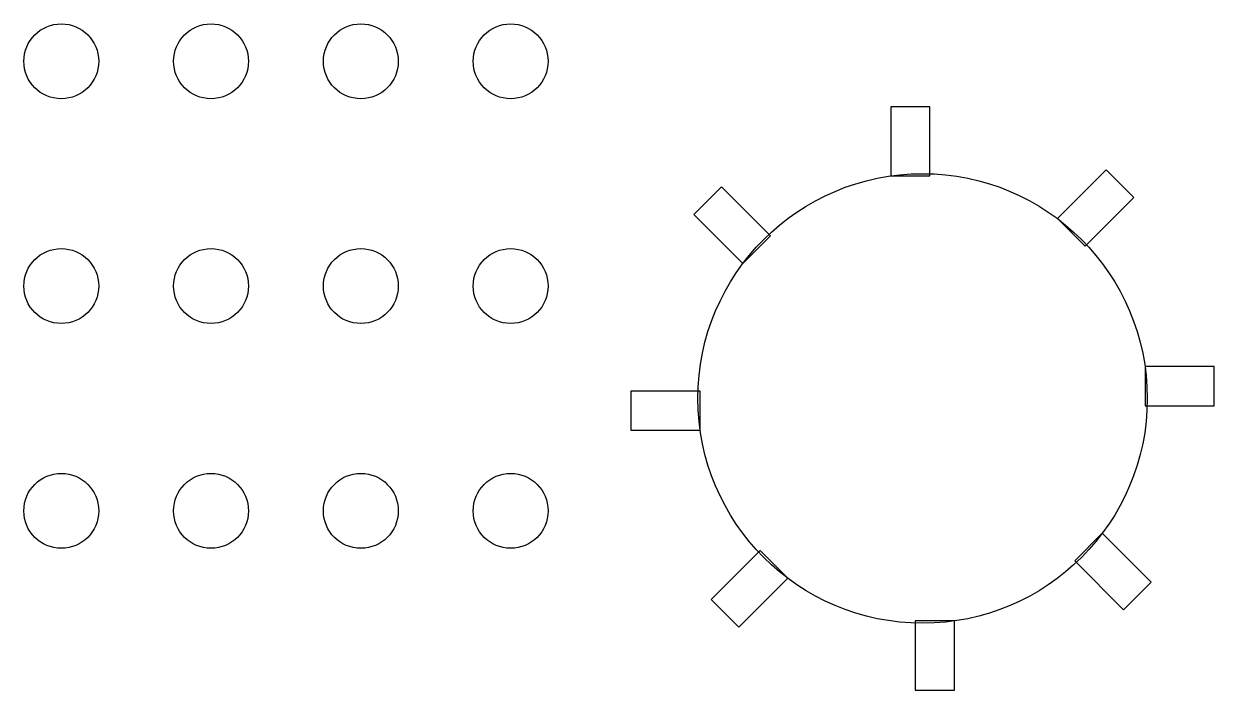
# Model space of a CAD drawing. Header units: millimetres. Extents: x 0 to 159, y -19 to 70.
import ezdxf

# ---------------------------------------------------------------- set-up
doc = ezdxf.new("R2010")
doc.units = ezdxf.units.MM

# ---------------------------------------------------------------- blocks, each defined once
blk = doc.blocks.new('*U2')
blk.add_circle((0, 0), 5)
blk = doc.blocks.new('*U3')
at = {"color": 0, "linetype": 'ByBlock', "lineweight": -2, "transparency": 16777216}
for p in [(0, 60), (20, 60), (40, 60), (60, 60), (0, 30), (20, 30), (40, 30), (60, 30), (0, 0), (20, 0), (40, 0), (60, 0)]:
    blk.add_blockref('*U2', p, dxfattribs=at)
blk = doc.blocks.new('*U8')
blk.add_lwpolyline([(-2.61, -4.62), (2.61, -4.62), (2.61, 4.62), (-2.61, 4.62)], close=True)
blk = doc.blocks.new('*U9')
at = {"color": 0, "linetype": 'ByBlock', "lineweight": -2, "transparency": 16777216}
blk.add_blockref('*U8', (118.36, 54.32), dxfattribs=at)
for p, rotation in [((143.11, 45.42), 315), ((94.58, 43.11), 45.00000000000003), ((154.32, 21.64), 270), ((85.68, 18.36), 90.00000000000001), ((145.42, -3.11), 225), ((96.89, -5.42), 135), ((121.64, -14.32), 180)]:
    blk.add_blockref('*U8', p, dxfattribs=dict(at, rotation=rotation))

msp = doc.modelspace()

# ---------------------------------------------------------------- linework, layer by layer
msp.add_circle((120, 20), 30)

# ---------------------------------------------------------------- block references
for name, p in [('*U3', (5, 5)), ('*U9', (0, 0))]:
    msp.add_blockref(name, p)

doc.saveas('drawing.dxf')
